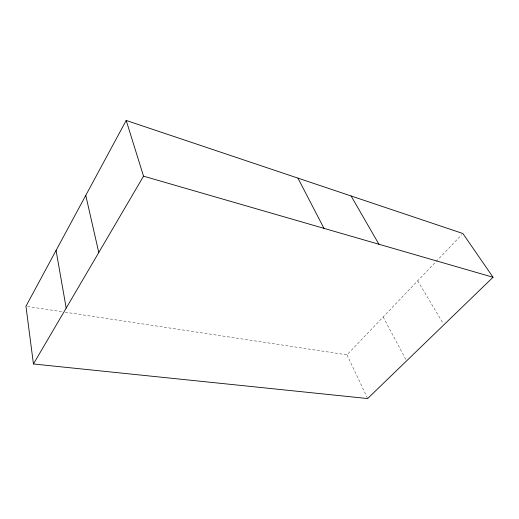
<?xml version="1.0" encoding="UTF-8"?>
<svg xmlns="http://www.w3.org/2000/svg" width="519" height="519" viewBox="0 0 519 519"><rect width="100%" height="100%" fill="white"/><g stroke="black" fill="none" stroke-linecap="round" stroke-linejoin="round"><path stroke-width="0.39" stroke-dasharray="2.6 1.95" d="M65.18 312.191L346.997 354.834L461.767 234.679M27.552 306.502L61.975 311.711M417.678 280.831L443.109 323.395M383.171 316.96L406.228 360.154M346.997 354.834L367.296 397.814"/><path stroke-width="0.78" d="M126.195 120.453L25.95 306.262L33.437 363.981L367.64 398.547L493.05 277.263L462.883 233.511L126.195 120.453L143.542 176.168L33.437 363.981M143.542 176.168L493.05 277.263M351.097 195.974L378.928 244.254M297.938 178.127L323.999 228.366M85.771 195.384L98.772 252.539M56.071 250.43L66.198 308.104"/></g></svg>
